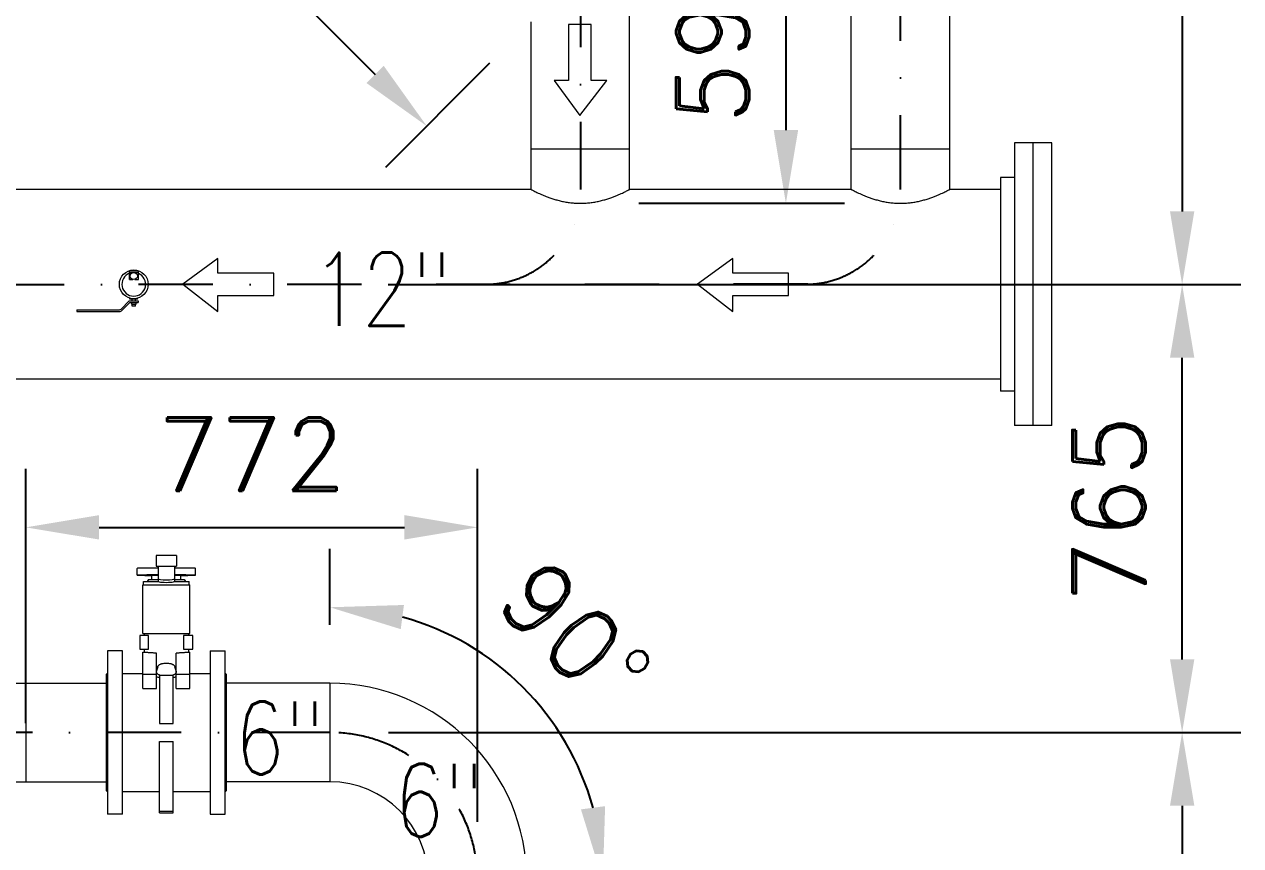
# Model space of a CAD drawing. Header units: millimetres. Extents: x -312439 to 477422, y -331570 to 212570.
# Drawn here: x 366882 to 368960, y 171129 to 172533 of the extents above; entities that cross this region are included whole.
import ezdxf

# ---------------------------------------------------------------- set-up
doc = ezdxf.new("R2010")
doc.units = ezdxf.units.MM
doc.linetypes.add('DASHDOT', pattern=[25.4, 12.7, -6.35, 0, -6.35])
doc.layers.add('ARCONDTEXTO', color=4, linetype='Continuous')
doc.styles.add('ROMAND', font='ROMAND.SHX')
doc.styles.add('ROMANS', font='romans.shx', dxfattribs={"height": 187.5})
doc.dimstyles.new('1-50 (MILIMETRO)', dxfattribs={"dimscale": 0, "dimtxt": 125, "dimasz": 125, "dimexe": 100, "dimexo": 100, "dimgap": 50, "dimtad": 0, "dimdec": 0, "dimzin": 0, "dimdsep": 46, "dimtxsty": 'ROMAND', "dimcen": -390, "dimclrd": 1, "dimclre": 1, "dimclrt": 3, "dimadec": 0, "dimazin": 0, "dimtfac": 1, "dimtdec": 0, "dimtix": 1, "dimtmove": 2, "dimatfit": 2, "dimfxl": 1, "dimtvp": 1, "dimtolj": 1, "dimtzin": 0, "dimarcsym": 0})

# ---------------------------------------------------------------- blocks, each defined once
blk = doc.blocks.new('*D103')
at = {"color": 1, "lineweight": -2, "transparency": 16777216}
for p, q in [((368226.4, 177015.9), (368960.2, 177015.9)), ((368860.2, 176890.9), (368860.2, 172213)), ((368478.9, 172088), (368960.2, 172088))]:
    blk.add_line(p, q, dxfattribs=at)
at = {"color": 1, "transparency": 16777216}
for points in [[(368839.4, 176890.9), (368881, 176890.9), (368860.2, 177015.9)], [(368839.4, 172213), (368881, 172213), (368860.2, 172088)]]:
    blk.add_solid(points, dxfattribs=at)
at = {"layer": 'Defpoints', "color": 0, "transparency": 16777216}
for p in [(368126.4, 177015.9), (368378.9, 172088), (368860.2, 172088)]:
    blk.add_point(p, dxfattribs=at)
at = {"color": 3, "transparency": 16777216, "insert": (368735.2, 174552), "char_height": 125, "attachment_point": 5, "rotation": 90, "style": 'ROMAND'}
blk.add_mtext('\\A1;4928', dxfattribs=at)
blk = doc.blocks.new('*D112')
at = {"color": 1, "lineweight": -2, "transparency": 16777216}
for p, q in [((366884.6, 171338.6), (366884.6, 171773.2)), ((367656.3, 171170.3), (367656.3, 171773.2)), ((367009.6, 171673.2), (367531.3, 171673.2))]:
    blk.add_line(p, q, dxfattribs=at)
at = {"color": 1, "transparency": 16777216}
for points in [[(367009.6, 171694.1), (367009.6, 171652.4), (366884.6, 171673.2)], [(367531.3, 171694.1), (367531.3, 171652.4), (367656.3, 171673.2)]]:
    blk.add_solid(points, dxfattribs=at)
at = {"layer": 'Defpoints', "color": 0, "transparency": 16777216}
for p in [(367656.3, 171673.2), (366884.6, 171238.6), (367656.3, 171070.3)]:
    blk.add_point(p, dxfattribs=at)
at = {"color": 3, "transparency": 16777216, "insert": (367270.5, 171798.2), "char_height": 125, "attachment_point": 5, "style": 'ROMAND'}
blk.add_mtext('\\A1;772', dxfattribs=at)
blk = doc.blocks.new('*D113')
at = {"color": 1, "lineweight": -2, "transparency": 16777216}
for p, q in [((367503.9, 171322.7), (368960.2, 171322.7)), ((368860.2, 171197.7), (368860.2, 170714.2)), ((367503.9, 170589.2), (368960.2, 170589.2))]:
    blk.add_line(p, q, dxfattribs=at)
at = {"color": 1, "transparency": 16777216}
for points in [[(368839.4, 171197.7), (368881, 171197.7), (368860.2, 171322.7)], [(368839.4, 170714.2), (368881, 170714.2), (368860.2, 170589.2)]]:
    blk.add_solid(points, dxfattribs=at)
at = {"layer": 'Defpoints', "color": 0, "transparency": 16777216}
for p in [(367403.9, 171322.7), (367403.9, 170589.2), (368860.2, 170589.2)]:
    blk.add_point(p, dxfattribs=at)
at = {"color": 3, "transparency": 16777216, "insert": (368735.2, 170956), "char_height": 125, "attachment_point": 5, "rotation": 90, "style": 'ROMAND'}
blk.add_mtext('\\A1;734', dxfattribs=at)
blk = doc.blocks.new('*D119')
at = {"color": 1, "lineweight": -2, "transparency": 16777216}
for p, q in [((367403.9, 171506.9), (367403.9, 171636.7)), ((367840.5, 171070.3), (367970.3, 171070.3))]:
    blk.add_line(p, q, dxfattribs=at)
blk.add_arc((367403.9, 171070.3), 466.4, 15.4017, 74.5983, dxfattribs=at)
at = {"color": 1, "transparency": 16777216}
for points in [[(367525, 171499.3), (367530.5, 171540.6), (367403.9, 171536.7)], [(367874.2, 171196.9), (367832.9, 171191.4), (367870.3, 171070.3)]]:
    blk.add_solid(points, dxfattribs=at)
at = {"layer": 'Defpoints', "color": 0, "transparency": 16777216}
for p in [(367403.9, 171406.9), (367807.8, 171303.5), (367403.9, 171070.3), (367740.5, 171070.3)]:
    blk.add_point(p, dxfattribs=at)
at = {"color": 3, "transparency": 16777216, "insert": (367822.1, 171488.5), "char_height": 125, "attachment_point": 5, "rotation": 315, "style": 'ROMAND'}
blk.add_mtext('\\A1;90°', dxfattribs=at)
blk = doc.blocks.new('*D132')
at = {"color": 1, "lineweight": -2, "transparency": 16777216}
for p, q in [((367503.5, 172088), (368960.2, 172088)), ((368860.2, 171447.7), (368860.2, 171963)), ((367503.9, 171322.7), (368960.2, 171322.7))]:
    blk.add_line(p, q, dxfattribs=at)
at = {"color": 1, "transparency": 16777216}
for points in [[(368839.4, 171963), (368881, 171963), (368860.2, 172088)], [(368839.4, 171447.7), (368881, 171447.7), (368860.2, 171322.7)]]:
    blk.add_solid(points, dxfattribs=at)
at = {"layer": 'Defpoints', "color": 0, "transparency": 16777216}
for p in [(367403.5, 172088), (368860.2, 172088), (367403.9, 171322.7)]:
    blk.add_point(p, dxfattribs=at)
at = {"color": 3, "transparency": 16777216, "insert": (368735.2, 171705.4), "char_height": 125, "attachment_point": 5, "rotation": 90, "style": 'ROMAND'}
blk.add_mtext('\\A1;765', dxfattribs=at)
blk = doc.blocks.new('*D61')
at = {"color": 1, "lineweight": -2, "transparency": 16777216}
for p, q in [((367175.9, 172967.1), (366997.8, 172789)), ((367156.9, 172771.3), (367481.1, 172447.1)), ((367676.9, 172466.1), (367498.8, 172288))]:
    blk.add_line(p, q, dxfattribs=at)
at = {"color": 1, "transparency": 16777216}
for points in [[(367171.6, 172786.1), (367142.1, 172756.6), (367068.5, 172859.7)], [(367495.8, 172461.8), (367466.4, 172432.3), (367569.5, 172358.7)]]:
    blk.add_solid(points, dxfattribs=at)
at = {"layer": 'Defpoints', "color": 0, "transparency": 16777216}
for p in [(367246.6, 173037.9), (367747.7, 172536.8), (367569.5, 172358.7)]:
    blk.add_point(p, dxfattribs=at)
at = {"color": 3, "transparency": 16777216, "insert": (367407.4, 172697.6), "char_height": 125, "attachment_point": 5, "rotation": 315, "style": 'ROMAND'}
blk.add_mtext('\\A1;709', dxfattribs=at)
blk = doc.blocks.new('*D62')
at = {"color": 1, "lineweight": -2, "transparency": 16777216}
for p, q in [((367932.3, 172817.3), (368283.1, 172817.3)), ((368183.1, 172692.3), (368183.1, 172351.8)), ((367931.8, 172226.8), (368283.1, 172226.8))]:
    blk.add_line(p, q, dxfattribs=at)
at = {"color": 1, "transparency": 16777216}
for points in [[(368162.3, 172692.3), (368204, 172692.3), (368183.1, 172817.3)], [(368162.3, 172351.8), (368204, 172351.8), (368183.1, 172226.8)]]:
    blk.add_solid(points, dxfattribs=at)
at = {"layer": 'Defpoints', "color": 0, "transparency": 16777216}
for p in [(367832.3, 172817.3), (367831.8, 172226.8), (368183.1, 172226.8)]:
    blk.add_point(p, dxfattribs=at)
at = {"color": 3, "transparency": 16777216, "insert": (368058.1, 172522.1), "char_height": 125, "attachment_point": 5, "rotation": 90, "style": 'ROMAND'}
blk.add_mtext('\\A1;591', dxfattribs=at)

msp = doc.modelspace()

# ---------------------------------------------------------------- linework, layer by layer
at = {"color": 5, "linetype": 'Continuous', "lineweight": 0}
for p, q in [((368294.734, 172250.377), (368294.734, 176763.416)), ((368463.034, 172250.377), (368463.034, 176763.416)), ((367915.951, 172250.377), (367915.951, 172854.06)), ((367747.651, 172250.377), (367747.651, 172536.822)), ((367915.951, 172319.112), (367747.651, 172319.112)), ((368463.034, 172319.112), (368293.884, 172319.112)), ((368573.783, 172329.977), (368573.783, 171846.977)), ((368637.383, 172329.977), (368573.783, 172329.977)), ((368605.583, 171846.977), (368605.583, 172329.977)), ((368637.383, 171846.977), (368637.383, 172329.977)), ((368549.983, 172270.977), (368549.983, 171905.977)), ((368573.783, 172270.977), (368549.983, 172270.977)), ((367747.651, 172250.377), (364555.877, 172250.377)), ((368294.734, 172250.377), (367915.951, 172250.377)), ((368549.983, 172250.377), (368463.034, 172250.377)), ((368549.983, 171926.577), (363674.233, 171926.577)), ((368573.783, 171905.977), (368549.983, 171905.977)), ((368637.383, 171846.977), (368573.783, 171846.977)), ((367106.939, 171625.221), (367106.939, 171606.711)), ((367141.939, 171625.221), (367106.939, 171625.221)), ((367141.939, 171625.221), (367141.939, 171606.711)), ((367074.439, 171591.521), (367074.439, 171603.186)), ((367099.439, 171591.521), (367110.439, 171591.521)), ((367099.439, 171584.213), (367099.439, 171591.521)), ((367106.939, 171606.711), (367141.939, 171606.711)), ((367110.113, 171606.711), (367110.113, 171603.603)), ((367110.439, 171606.711), (367110.439, 171581.145)), ((367138.439, 171606.711), (367138.439, 171581.145)), ((367138.439, 171591.521), (367149.439, 171591.521)), ((367138.765, 171606.711), (367138.765, 171603.603)), ((367149.439, 171584.213), (367149.439, 171591.521)), ((367174.439, 171591.521), (367174.439, 171603.186)), ((367084.439, 171575.153), (367164.439, 171575.153)), ((367084.439, 171491.727), (367084.439, 171575.153)), ((367085.376, 171580.622), (367110.98, 171580.622)), ((367085.376, 171575.153), (367085.376, 171580.622)), ((367093.88, 171584.213), (367091.439, 171580.622)), ((367093.88, 171584.213), (367110.439, 171584.213)), ((367137.898, 171580.622), (367163.501, 171580.622)), ((367138.439, 171584.213), (367154.997, 171584.213)), ((367154.997, 171584.213), (367157.439, 171580.622)), ((367163.501, 171575.153), (367163.501, 171580.622)), ((367164.439, 171491.727), (367164.439, 171575.153)), ((367079.326, 171488.421), (367079.326, 171464.984)), ((367094.043, 171488.421), (367079.326, 171488.421)), ((367084.439, 171491.727), (367164.439, 171491.727)), ((367086.439, 171491.727), (367086.439, 171488.421)), ((367094.043, 171464.984), (367094.043, 171488.421)), ((367153.926, 171488.421), (367153.926, 171464.984)), ((367169.551, 171488.421), (367153.926, 171488.421)), ((367162.439, 171491.727), (367162.439, 171488.421)), ((367169.551, 171464.984), (367169.551, 171488.421)), ((367079.17, 171482.208), (367079.17, 171471.147)), ((367169.708, 171471.147), (367169.708, 171482.208)), ((367024.039, 171462.227), (367024.039, 171183.227)), ((367049.439, 171462.227), (367024.039, 171462.227)), ((367049.439, 171183.227), (367049.439, 171462.227)), ((367079.326, 171464.984), (367094.043, 171464.984)), ((367084.439, 171397.978), (367084.439, 171459.727)), ((367084.439, 171459.727), (367086.439, 171459.727)), ((367086.439, 171464.984), (367086.439, 171459.727)), ((367107.439, 171397.978), (367107.439, 171458.366)), ((367141.439, 171397.978), (367141.439, 171458.366)), ((367153.926, 171464.984), (367169.551, 171464.984)), ((367162.439, 171464.984), (367162.439, 171459.727)), ((367162.439, 171459.727), (367164.439, 171459.727)), ((367164.439, 171397.978), (367164.439, 171459.727)), ((367199.439, 171462.227), (367199.439, 171183.227)), ((367199.439, 171462.227), (367224.839, 171462.227)), ((367224.839, 171183.227), (367224.839, 171462.227)), ((366839.792, 171406.877), (367022.439, 171406.877)), ((366884.596, 171406.877), (366884.596, 171238.577)), ((367022.439, 171422.627), (367024.039, 171424.227)), ((367022.439, 171222.827), (367022.439, 171422.627)), ((367049.439, 171423.727), (367084.439, 171423.727)), ((367084.439, 171422.501), (367107.439, 171422.501)), ((367112.939, 171420.634), (367112.939, 171338.281)), ((367112.939, 171420.634), (367135.939, 171420.634)), ((367135.939, 171338.281), (367135.939, 171420.634)), ((367141.439, 171422.501), (367164.439, 171422.501)), ((367164.439, 171423.727), (367199.439, 171423.727)), ((367226.439, 171422.627), (367224.839, 171424.227)), ((367226.439, 171422.627), (367226.439, 171222.827)), ((367403.873, 171406.877), (367226.439, 171406.877)), ((367403.873, 171406.877), (367403.873, 171238.577)), ((367084.439, 171397.978), (367107.439, 171397.978)), ((367141.439, 171397.978), (367164.439, 171397.978)), ((367112.939, 171338.281), (367135.939, 171338.281)), ((367112.939, 171185.398), (367112.939, 171307.172)), ((367112.939, 171307.172), (367135.939, 171307.172)), ((367135.939, 171185.398), (367135.939, 171307.172)), ((366839.792, 171238.577), (367022.439, 171238.577)), ((366884.596, 171238.577), (367022.439, 171238.577)), ((367403.873, 171238.577), (367226.439, 171238.577)), ((367022.439, 171222.827), (367024.039, 171221.227)), ((367049.439, 171221.727), (367112.939, 171221.727)), ((367135.939, 171221.727), (367199.439, 171221.727)), ((367226.439, 171222.827), (367224.839, 171221.227)), ((367049.439, 171183.227), (367024.039, 171183.227)), ((367112.939, 171188.353), (367135.939, 171188.353)), ((367112.939, 171185.398), (367135.939, 171185.398)), ((367199.439, 171183.227), (367224.839, 171183.227))]:
    msp.add_line(p, q, dxfattribs=at)
at = {"color": 6, "linetype": 'DASHDOT', "ltscale": 10}
for p, q in [((368378.884, 172250.377), (368378.884, 176763.416)), ((367832.344, 173128.481), (367832.344, 172250.377)), ((368220.45, 172088.477), (364059.512, 172086.266)), ((367403.873, 171322.727), (364060.627, 171322.727))]:
    msp.add_line(p, q, dxfattribs=at)
at = {"color": 4, "linetype": 'Continuous', "lineweight": 0}
for p, q in [((367811.774, 172532.149), (367811.774, 172436.83)), ((367850.129, 172532.149), (367811.774, 172532.149)), ((367850.129, 172436.83), (367850.129, 172532.149)), ((367787.097, 172436.83), (367830.951, 172376.752)), ((367811.774, 172436.83), (367787.097, 172436.83)), ((367830.951, 172376.752), (367877.251, 172436.83)), ((367877.251, 172436.83), (367850.129, 172436.83)), ((367212.731, 172132.331), (367152.653, 172088.477)), ((367212.731, 172107.654), (367212.731, 172132.331)), ((368092.421, 172132.331), (368032.343, 172088.477)), ((368092.421, 172107.654), (368092.421, 172132.331)), ((367308.051, 172107.654), (367212.731, 172107.654)), ((367308.051, 172069.299), (367308.051, 172107.654)), ((368187.74, 172107.654), (368092.421, 172107.654)), ((368187.74, 172069.299), (368187.74, 172107.654)), ((367152.653, 172088.477), (367212.731, 172042.177)), ((367212.731, 172069.299), (367308.051, 172069.299)), ((367212.731, 172042.177), (367212.731, 172069.299)), ((368032.343, 172088.477), (368092.421, 172042.177)), ((368092.421, 172069.299), (368187.74, 172069.299)), ((368092.421, 172042.177), (368092.421, 172069.299))]:
    msp.add_line(p, q, dxfattribs=at)
at = {"color": 2, "linetype": 'Continuous', "lineweight": 0}
for p, q in [((367061.249, 172096.775), (367061.249, 172111.178)), ((367061.249, 172111.178), (367076.857, 172111.178)), ((367076.857, 172096.775), (367076.857, 172111.178)), ((367061.249, 172108.807), (367076.857, 172108.807)), ((367061.249, 172096.775), (367067.018, 172096.775)), ((367070.58, 172096.775), (367076.857, 172096.775)), ((367047.105, 172046.109), (367061.08, 172060.084)), ((367049.191, 172044.023), (367062.302, 172057.134)), ((367061.08, 172060.084), (367076.492, 172060.084)), ((367062.302, 172057.134), (367076.492, 172057.134)), ((367062.322, 172062.809), (367062.322, 172064.758)), ((367075.275, 172062.809), (367062.322, 172062.809)), ((367064.713, 172056.668), (367064.713, 172054.734)), ((367072.884, 172056.668), (367064.713, 172056.668)), ((367064.713, 172054.734), (367072.884, 172054.734)), ((367065.998, 172060.084), (367065.998, 172062.809)), ((367065.998, 172056.668), (367065.998, 172057.134)), ((367065.998, 172051.068), (367065.998, 172054.734)), ((367071.6, 172051.068), (367065.998, 172051.068)), ((367071.6, 172060.084), (367071.6, 172062.809)), ((367071.6, 172056.668), (367071.6, 172057.134)), ((367071.6, 172051.068), (367071.6, 172054.734)), ((367072.884, 172054.734), (367072.884, 172056.668)), ((367075.275, 172062.809), (367075.275, 172064.758)), ((367076.492, 172060.084), (367076.492, 172057.134)), ((366971.449, 172044.927), (366971.449, 172041.977)), ((366971.449, 172044.927), (367044.25, 172044.927)), ((366971.449, 172041.977), (367044.25, 172041.977))]:
    msp.add_line(p, q, dxfattribs=at)
for centre, radius in [((367068.799, 172088.477), 24.587), ((367068.799, 172102.616), 6.106)]:
    msp.add_circle(centre, radius, dxfattribs=at)
at = {"color": 6, "linetype": 'DASHDOT', "ltscale": 10}
for centre, radius, start, end in [((367670.412, 172250.377), 161.932, 271.137568, 0), ((368216.952, 172250.377), 161.932, 271.137568, 0), ((367403.873, 171070.277), 252.45, 0, 90)]:
    msp.add_arc(centre, radius, start, end, dxfattribs=at)
at = {"color": 2, "linetype": 'Continuous', "lineweight": 0}
for centre, radius, start, end in [((367068.799, 172088.477), 20.278, 111.85827, 66.584397), ((367044.25, 172048.964), 4.038, 270, 315), ((367044.25, 172048.964), 6.988, 270, 315)]:
    msp.add_arc(centre, radius, start, end, dxfattribs=at)
at = {"color": 5, "linetype": 'Continuous', "lineweight": 0}
for radius in [336.6, 168.3]:
    msp.add_arc((367403.873, 171070.277), radius, 0, 90, dxfattribs=at)
for centre, major_axis, ratio, start_param, end_param in [((367124.439, 171591.521), (-50, 0), 0.00871634, 4.99618309, 7.33038286), ((367124.439, 171603.186), (50, 0), 0.00871634, 1.85459044, 3.14159265), ((367124.439, 171603.186), (50, 0), 0.00871634, 0, 1.28700222), ((367124.439, 171591.521), (-50, 0), 0.00871634, 2.0943951, 4.42859487), ((367124.439, 171585.505), (-14, 0), 0.13557255, 0, 3.14159265), ((367124.439, 171581.145), (14, 0), 0.13557255, 3.14159265, 6.28318531), ((367124.439, 171151.238), (0, -307.977), 0.12338598, 3.54129, 3.59744803), ((367124.439, 171151.238), (0, -307.977), 0.12338598, 2.68573728, 2.74189531)]:
    msp.add_ellipse(centre, major_axis=major_axis, ratio=ratio, start_param=start_param, end_param=end_param, dxfattribs=at)
for points, knots in [([(367747.651, 172250.377), (367747.651, 172250.377), (367747.781, 172250.309), (367748.317, 172250.031), (367748.723, 172249.821), (367749.814, 172249.262), (367750.499, 172248.913), (367752.139, 172248.088), (367753.095, 172247.612), (367755.259, 172246.553), (367756.469, 172245.97), (367759.116, 172244.72), (367760.555, 172244.055), (367763.626, 172242.673), (367765.259, 172241.956), (367768.677, 172240.505), (367770.462, 172239.771), (367774.14, 172238.318), (367776.101, 172237.571), (367780.238, 172236.076), (367782.414, 172235.326), (367786.955, 172233.862), (367789.32, 172233.147), (367794.206, 172231.789), (367796.727, 172231.145), (367801.888, 172229.965), (367804.531, 172229.427), (367809.897, 172228.488), (367812.62, 172228.086), (367818.101, 172227.44), (367820.858, 172227.194), (367826.356, 172226.869), (367829.096, 172226.789), (367831.801, 172226.789)], [388.89052014, 388.89052014, 388.89052014, 388.89052014, 396.97918614, 396.97918614, 405.06785213, 405.06785213, 413.15651813, 413.15651813, 421.24518412, 421.24518412, 429.33385012, 429.33385012, 437.42251611, 437.42251611, 445.51118211, 445.51118211, 453.5998481, 453.5998481, 461.71495378, 461.71495378, 469.83005946, 469.83005946, 477.94516514, 477.94516514, 486.06027081, 486.06027081, 494.17537649, 494.17537649, 502.29048217, 502.29048217, 510.40558784, 510.40558784, 518.52069352, 518.52069352, 518.52069352, 518.52069352]), ([(367831.801, 172226.789), (367834.506, 172226.789), (367837.247, 172226.869), (367842.744, 172227.194), (367845.502, 172227.44), (367850.982, 172228.086), (367853.706, 172228.488), (367859.072, 172229.427), (367861.714, 172229.965), (367866.876, 172231.145), (367869.397, 172231.789), (367874.283, 172233.147), (367876.648, 172233.862), (367881.189, 172235.326), (367883.365, 172236.076), (367887.502, 172237.571), (367889.462, 172238.318), (367893.14, 172239.771), (367894.926, 172240.505), (367898.344, 172241.956), (367899.977, 172242.673), (367903.048, 172244.055), (367904.486, 172244.72), (367907.134, 172245.97), (367908.343, 172246.553), (367910.507, 172247.612), (367911.463, 172248.088), (367913.104, 172248.913), (367913.789, 172249.262), (367914.879, 172249.821), (367915.285, 172250.031), (367915.821, 172250.309), (367915.951, 172250.377), (367915.951, 172250.377)], [0, 0, 0, 0, 8.11510568, 8.11510568, 16.23021135, 16.23021135, 24.34531703, 24.34531703, 32.46042271, 32.46042271, 40.57552839, 40.57552839, 48.69063406, 48.69063406, 56.80573974, 56.80573974, 64.92084542, 64.92084542, 73.00951141, 73.00951141, 81.09817741, 81.09817741, 89.1868434, 89.1868434, 97.2755094, 97.2755094, 105.36417539, 105.36417539, 113.45284139, 113.45284139, 121.54150739, 121.54150739, 129.63017338, 129.63017338, 129.63017338, 129.63017338]), ([(368294.734, 172250.377), (368294.734, 172250.377), (368294.864, 172250.309), (368295.4, 172250.031), (368295.806, 172249.821), (368296.896, 172249.262), (368297.581, 172248.913), (368299.222, 172248.088), (368300.178, 172247.612), (368302.342, 172246.553), (368303.551, 172245.97), (368306.199, 172244.72), (368307.637, 172244.055), (368310.708, 172242.673), (368312.341, 172241.956), (368315.759, 172240.505), (368317.544, 172239.771), (368321.223, 172238.318), (368323.183, 172237.571), (368327.32, 172236.076), (368329.496, 172235.326), (368334.037, 172233.862), (368336.402, 172233.147), (368341.288, 172231.789), (368343.809, 172231.145), (368348.971, 172229.965), (368351.613, 172229.427), (368356.979, 172228.488), (368359.703, 172228.086), (368365.183, 172227.44), (368367.941, 172227.194), (368373.438, 172226.869), (368376.179, 172226.789), (368378.884, 172226.789)], [388.89052014, 388.89052014, 388.89052014, 388.89052014, 396.97918614, 396.97918614, 405.06785213, 405.06785213, 413.15651813, 413.15651813, 421.24518412, 421.24518412, 429.33385012, 429.33385012, 437.42251611, 437.42251611, 445.51118211, 445.51118211, 453.5998481, 453.5998481, 461.71495378, 461.71495378, 469.83005946, 469.83005946, 477.94516514, 477.94516514, 486.06027081, 486.06027081, 494.17537649, 494.17537649, 502.29048217, 502.29048217, 510.40558784, 510.40558784, 518.52069352, 518.52069352, 518.52069352, 518.52069352]), ([(368378.884, 172226.789), (368381.589, 172226.789), (368384.329, 172226.869), (368389.827, 172227.194), (368392.584, 172227.44), (368398.065, 172228.086), (368400.788, 172228.488), (368406.154, 172229.427), (368408.797, 172229.965), (368413.958, 172231.145), (368416.479, 172231.789), (368421.365, 172233.147), (368423.73, 172233.862), (368428.271, 172235.326), (368430.447, 172236.076), (368434.584, 172237.571), (368436.545, 172238.318), (368440.223, 172239.771), (368442.008, 172240.505), (368445.426, 172241.956), (368447.059, 172242.673), (368450.13, 172244.055), (368451.569, 172244.72), (368454.216, 172245.97), (368455.426, 172246.553), (368457.59, 172247.612), (368458.545, 172248.088), (368460.186, 172248.913), (368460.871, 172249.262), (368461.962, 172249.821), (368462.368, 172250.031), (368462.904, 172250.309), (368463.034, 172250.377), (368463.034, 172250.377)], [0, 0, 0, 0, 8.11510568, 8.11510568, 16.23021135, 16.23021135, 24.34531703, 24.34531703, 32.46042271, 32.46042271, 40.57552839, 40.57552839, 48.69063406, 48.69063406, 56.80573974, 56.80573974, 64.92084542, 64.92084542, 73.00951141, 73.00951141, 81.09817741, 81.09817741, 89.1868434, 89.1868434, 97.2755094, 97.2755094, 105.36417539, 105.36417539, 113.45284139, 113.45284139, 121.54150739, 121.54150739, 129.63017338, 129.63017338, 129.63017338, 129.63017338]), ([(367107.439, 171458.366), (367107.111, 171458.379), (367106.786, 171458.392), (367105.351, 171458.453), (367104.272, 171458.503), (367102.197, 171458.607), (367101.202, 171458.661), (367099.309, 171458.769), (367098.412, 171458.823), (367096.726, 171458.93), (367095.908, 171458.984), (367094.346, 171459.092), (367093.602, 171459.146), (367092.207, 171459.249), (367091.556, 171459.299), (367090.361, 171459.393), (367089.818, 171459.438), (367088.848, 171459.518), (367088.422, 171459.554), (367087.692, 171459.616), (367087.389, 171459.643), (367086.908, 171459.685), (367086.73, 171459.701), (367086.495, 171459.722), (367086.439, 171459.727), (367086.439, 171459.727)], [131.44454629, 131.44454629, 131.44454629, 131.44454629, 132.48132708, 132.48132708, 136.06190685, 136.06190685, 139.64248662, 139.64248662, 143.22306639, 143.22306639, 146.80363838, 146.80363838, 150.38421038, 150.38421038, 153.96478237, 153.96478237, 157.54535437, 157.54535437, 161.12592636, 161.12592636, 164.70649836, 164.70649836, 168.28707035, 168.28707035, 171.86764235, 171.86764235, 171.86764235, 171.86764235]), ([(367162.439, 171459.727), (367162.439, 171459.727), (367162.382, 171459.722), (367162.148, 171459.701), (367161.97, 171459.685), (367161.489, 171459.643), (367161.185, 171459.616), (367160.456, 171459.554), (367160.03, 171459.518), (367159.06, 171459.438), (367158.516, 171459.393), (367157.321, 171459.299), (367156.67, 171459.249), (367155.275, 171459.146), (367154.531, 171459.092), (367152.97, 171458.984), (367152.152, 171458.93), (367150.466, 171458.823), (367149.568, 171458.769), (367147.676, 171458.661), (367146.68, 171458.607), (367144.606, 171458.503), (367143.526, 171458.453), (367142.091, 171458.392), (367141.766, 171458.379), (367141.439, 171458.366)], [57.28921412, 57.28921412, 57.28921412, 57.28921412, 60.86978611, 60.86978611, 64.45035811, 64.45035811, 68.0309301, 68.0309301, 71.6115021, 71.6115021, 75.19207409, 75.19207409, 78.77264609, 78.77264609, 82.35321808, 82.35321808, 85.93379008, 85.93379008, 89.51436985, 89.51436985, 93.09494962, 93.09494962, 96.67552939, 96.67552939, 97.71231018, 97.71231018, 97.71231018, 97.71231018]), ([(367113.428, 171420.634), (367113.016, 171420.772), (367112.614, 171420.924), (367111.631, 171421.348), (367111.066, 171421.639), (367110.269, 171422.154), (367110.012, 171422.338), (367109.518, 171422.739), (367109.281, 171422.955), (367108.85, 171423.413), (367108.648, 171423.657), (367108.282, 171424.187), (367108.118, 171424.473), (367107.85, 171425.073), (367107.745, 171425.387), (367107.607, 171426.024), (367107.573, 171426.347), (367107.573, 171426.979), (367107.607, 171427.302), (367107.687, 171427.669), (367107.698, 171427.717), (367107.71, 171427.765)], [10.93750643, 10.93750643, 10.93750643, 10.93750643, 12.2855599, 12.2855599, 14.33315322, 14.33315322, 15.35694987, 15.35694987, 16.38074653, 16.38074653, 17.32842798, 17.32842798, 18.27610943, 18.27610943, 19.22379089, 19.22379089, 20.17147234, 20.17147234, 21.11915379, 21.11915379, 21.26267195, 21.26267195, 21.26267195, 21.26267195]), ([(367109.651, 171434.939), (367109.704, 171435.119), (367109.767, 171435.296), (367109.964, 171435.77), (367110.118, 171436.06), (367110.463, 171436.599), (367110.655, 171436.85), (367111.24, 171437.52), (367111.671, 171437.902), (367112.598, 171438.581), (367113.093, 171438.879), (367114.134, 171439.408), (367114.681, 171439.64), (367115.812, 171440.048), (367116.397, 171440.225), (367118.197, 171440.683), (367119.45, 171440.893), (367121.964, 171441.164), (367123.225, 171441.224), (367125.652, 171441.224), (367126.913, 171441.164), (367129.428, 171440.893), (367130.681, 171440.683), (367132.48, 171440.225), (367133.065, 171440.048), (367134.197, 171439.64), (367134.743, 171439.408), (367135.785, 171438.879), (367136.28, 171438.581), (367137.206, 171437.902), (367137.638, 171437.52), (367138.222, 171436.85), (367138.414, 171436.599), (367138.76, 171436.06), (367138.913, 171435.77), (367139.111, 171435.296), (367139.174, 171435.119), (367139.226, 171434.939)], [19.61044159, 19.61044159, 19.61044159, 19.61044159, 20.1459077, 20.1459077, 21.07701959, 21.07701959, 22.00813148, 22.00813148, 23.82803603, 23.82803603, 25.64794057, 25.64794057, 27.46784512, 27.46784512, 29.28774966, 29.28774966, 32.92755875, 32.92755875, 36.56736784, 36.56736784, 40.20717692, 40.20717692, 43.84698601, 43.84698601, 45.66689056, 45.66689056, 47.4867951, 47.4867951, 49.30669965, 49.30669965, 51.12660419, 51.12660419, 52.05771608, 52.05771608, 52.98882797, 52.98882797, 53.52429409, 53.52429409, 53.52429409, 53.52429409]), ([(367141.168, 171427.765), (367141.18, 171427.717), (367141.191, 171427.669), (367141.271, 171427.302), (367141.305, 171426.979), (367141.305, 171426.347), (367141.271, 171426.024), (367141.132, 171425.387), (367141.028, 171425.073), (367140.76, 171424.473), (367140.596, 171424.187), (367140.23, 171423.657), (367140.028, 171423.413), (367139.596, 171422.955), (367139.359, 171422.739), (367138.866, 171422.338), (367138.609, 171422.154), (367137.812, 171421.639), (367137.247, 171421.348), (367136.264, 171420.924), (367135.862, 171420.772), (367135.45, 171420.634)], [-21.26267195, -21.26267195, -21.26267195, -21.26267195, -21.11915379, -21.11915379, -20.17147234, -20.17147234, -19.22379089, -19.22379089, -18.27610943, -18.27610943, -17.32842798, -17.32842798, -16.38074653, -16.38074653, -15.35694987, -15.35694987, -14.33315322, -14.33315322, -12.2855599, -12.2855599, -10.93750643, -10.93750643, -10.93750643, -10.93750643]), ([(367107.439, 171417.837), (367108.222, 171417.697), (367109.02, 171417.564), (367110.849, 171417.282), (367111.887, 171417.138), (367112.939, 171417.009)], [98.77164859, 98.77164859, 98.77164859, 98.77164859, 101.28277937, 101.28277937, 104.4365483, 104.4365483, 104.4365483, 104.4365483]), ([(367135.939, 171417.009), (367136.99, 171417.138), (367138.028, 171417.282), (367139.857, 171417.564), (367140.656, 171417.697), (367141.439, 171417.837)], [127.07979622, 127.07979622, 127.07979622, 127.07979622, 130.23356515, 130.23356515, 132.74469592, 132.74469592, 132.74469592, 132.74469592])]:
    msp.add_open_spline(points, degree=3, knots=knots, dxfattribs=at)

# ---------------------------------------------------------------- texts
at = {"layer": 'ARCONDTEXTO', "linetype": 'Continuous', "lineweight": -3, "style": 'ROMANS', "width": 0.8}
for s, p in [('12"', (367372.632, 172017.669)), ('6"', (367241.097, 171250.785)), ('6"', (367513.482, 171144.255))]:
    msp.add_text(s, height=125, dxfattribs=at).set_placement(p)

# ---------------------------------------------------------------- dimensions: what is measured, and where the dimension line sits
for base, p1, p2, picture, middle in [((368860.189, 172088.043), (368126.434, 177015.866), (368378.884, 172088.043), '*D103', (368735.189, 174551.954)), ((368183.123, 172226.789), (367832.344, 172817.331), (367831.801, 172226.789), '*D62', (368058.123, 172522.06)), ((368860.189, 172088.043), (367403.873, 171322.727), (367403.467, 172088.043), '*D132', (368735.189, 171705.385)), ((368860.189159472, 170589.226670782), (367403.87318777, 171322.726670782), (367403.87318777, 170589.226670782), '*D113', (368735.189159472, 170955.976670782))]:
    dim = msp.add_linear_dim(base=base, p1=p1, p2=p2, angle=90, dimstyle='1-50 (MILIMETRO)', override={"dimscale": 1})
    dim.commit()
    dim.dimension.update_dxf_attribs({"geometry": picture, "text_midpoint": middle})
dim = msp.add_aligned_dim(p1=(367246.62, 173037.853), p2=(367747.651, 172536.822), distance=-251.936, dimstyle='1-50 (MILIMETRO)', override={"dimscale": 1})
dim.commit()
dim.dimension.update_dxf_attribs({"geometry": '*D61', "text_midpoint": (367407.378, 172697.58)})
dim = msp.add_linear_dim(base=(367656.323, 171673.24), p1=(366884.596, 171238.577), p2=(367656.323, 171070.277), dimstyle='1-50 (MILIMETRO)', override={"dimscale": 1})
dim.commit()
dim.dimension.update_dxf_attribs({"geometry": '*D112', "text_midpoint": (367270.46, 171798.24)})
dim = msp.add_angular_dim_3p(base=(367807.801, 171303.484), center=(367403.873, 171070.277), p1=(367740.473, 171070.277), p2=(367403.873, 171406.877), dimstyle='1-50 (MILIMETRO)', override={"dimscale": 1})
dim.commit()
dim.dimension.update_dxf_attribs({"geometry": '*D119', "text_midpoint": (367822.067, 171488.47)})

doc.saveas('drawing.dxf')
